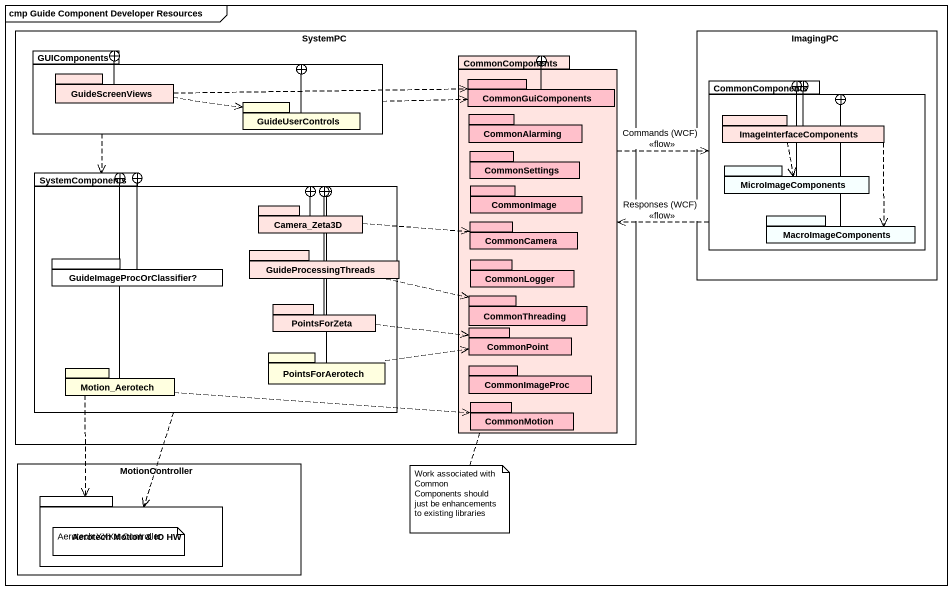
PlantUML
@startuml
mainframe cmp Guide Component Developer Resources
rectangle SystemPC {
  package GUIComponents {
    package GuideScreenViews #FFE4E1 {
    }
    package GuideUserControls #FFFFE0 {
    }
  }
  package CommonComponents #FFE4E1 {
    package CommonGuiComponents #FFC0CB {
    }
    package CommonAlarming #FFC0CB {
    }
    package CommonSettings #FFC0CB {
    }
    package CommonImage #FFC0CB {
    }
    package CommonCamera #FFC0CB {
    }
    package CommonLogger #FFC0CB {
    }
    package CommonThreading #FFC0CB {
    }
    package CommonPoint #FFC0CB {
    }
    package CommonImageProc #FFC0CB {
    }
    package CommonMotion #FFC0CB {
    }
  }
  package SystemComponents {
    package Camera_Zeta3D #FFE4E1 {
    }
    package "GuideImageProcOrClassifier?" as GuideImageProcOrClassifier {
    }
    package GuideProcessingThreads #FFE4E1 {
    }
    package PointsForZeta #FFE4E1 {
    }
    package Motion_Aerotech #FFFFE0 {
    }
    package PointsForAerotech #FFFFE0 {
    }
  }
}
rectangle ImagingPC {
  package "CommonComponents" as CommonComponents_2 {
    package ImageInterfaceComponents #FFE4E1 {
    }
    package MicroImageComponents #F6FFFF {
    }
    package MacroImageComponents #F6FFFF {
    }
  }
}
rectangle MotionController {
  package "Aerotech Motion & IO HW" as Aerotech_Motion_IO_HW {
  }
}
GUIComponents .right.> CommonGuiComponents
GUIComponents ..> SystemComponents
GuideScreenViews -right-+ GUIComponents
GuideScreenViews .right.> CommonGuiComponents
GuideScreenViews .right.> GuideUserControls
CommonComponents .right.> CommonComponents_2 : Commands (WCF)\n<<flow>>
CommonGuiComponents --+ CommonComponents
GuideUserControls -left-+ GUIComponents
CommonComponents_2 .left.> CommonComponents : Responses (WCF)\n<<flow>>
ImageInterfaceComponents ..> CommonComponents_2
ImageInterfaceComponents --+ CommonComponents_2
ImageInterfaceComponents ..> MicroImageComponents
ImageInterfaceComponents ..> MacroImageComponents
SystemComponents ..> Aerotech_Motion_IO_HW
MicroImageComponents -up-+ CommonComponents_2
Camera_Zeta3D --+ SystemComponents
Camera_Zeta3D .right.> CommonCamera
MacroImageComponents -up-+ CommonComponents_2
GuideImageProcOrClassifier -right-+ SystemComponents
GuideProcessingThreads -left-+ SystemComponents
GuideProcessingThreads .right.> CommonThreading
PointsForZeta -left-+ SystemComponents
PointsForZeta .right.> CommonPoint
Motion_Aerotech -up-+ SystemComponents
Motion_Aerotech .right.> CommonMotion
Motion_Aerotech ..> Aerotech_Motion_IO_HW
PointsForAerotech -up-+ SystemComponents
PointsForAerotech .right.> CommonPoint
note bottom of CommonComponents : Work associated with Common Components should just be enhancements to existing libraries
note as N2
  Aerotech XXXX Controller
end note
@enduml
